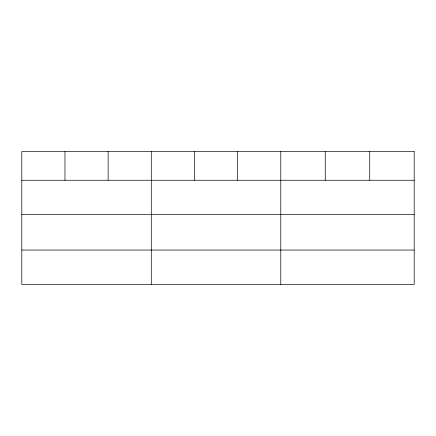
<?xml version="1.0" encoding="UTF-8"?>
<svg xmlns="http://www.w3.org/2000/svg" width="436" height="436" viewBox="0 0 436 436"><rect width="100%" height="100%" fill="white"/><g stroke="black" fill="none" stroke-linecap="round" stroke-linejoin="round"><path stroke-width="0.65" d="M21.8 180.259L414.2 180.259M21.8 214.626L414.2 214.626M21.8 250.041L414.2 250.041M369.728 151.586L369.728 180.259M325.256 151.586L325.256 180.259M280.784 151.586L280.784 284.414M237.62 151.586L237.62 180.259M194.456 151.586L194.456 180.259M151.292 151.586L151.292 284.414M108.128 151.586L108.128 180.259M64.964 151.586L64.964 180.259M414.2 151.586L21.8 151.586L21.8 284.414L414.2 284.414L414.2 151.586"/></g></svg>
